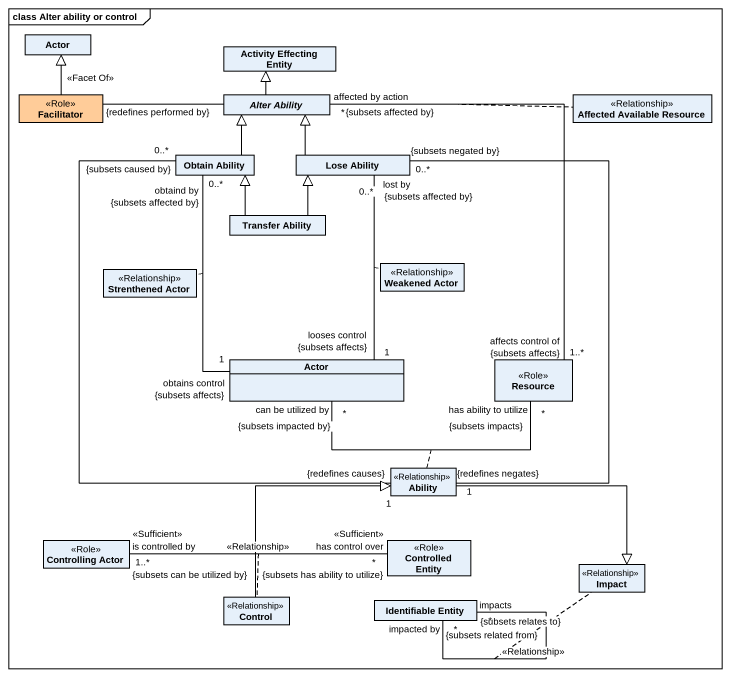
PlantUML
@startuml
mainframe class Alter ability or control
hide circle
hide empty members
class "Actor" as Actor_
class "Activity Effecting Entity" as Activity_Effecting_Entity
class Facilitator <<Role>> #FFCC99
abstract class "Alter Ability" as Alter_Ability
class "Affected Available Resource" as Affected_Available_Resource <<Relationship>>
class "Obtain Ability" as Obtain_Ability
class "Lose Ability" as Lose_Ability
class "Transfer Ability" as Transfer_Ability
class "Strenthened Actor" as Strenthened_Actor <<Relationship>>
class "Weakened Actor" as Weakened_Actor <<Relationship>>
class "Actor" as Actor__2
class Resource <<Role>>
class Ability <<Relationship>>
class "Controlling Actor" as Controlling_Actor <<Role>>
class "Controlled Entity" as Controlled_Entity <<Role>>
class "Control" as Control_ <<Relationship>>
class Impact <<Relationship>>
class "Identifiable Entity" as Identifiable_Entity
Facilitator -up-|> Actor_ : <<Facet Of>>
Facilitator "{redefines performed by}" -right- Alter_Ability
Alter_Ability -up-|> Activity_Effecting_Entity
Alter_Ability "*\n{subsets affected by}\naffected by action" -- "1..*\naffects control of\n{subsets affects}" Resource
(Alter_Ability, Resource) .. Affected_Available_Resource
Obtain_Ability -up-|> Alter_Ability
Obtain_Ability "obtaind by\n0..*\n{subsets affected by}" -- "obtains control\n1\n{subsets affects}" Actor__2
(Obtain_Ability, Actor__2) .. Strenthened_Actor
Obtain_Ability "0..*\n{subsets caused by}" -- "1\n{redefines causes}" Ability
Lose_Ability -up-|> Alter_Ability
Lose_Ability "lost by\n0..*\n{subsets affected by}" -- "looses control\n1\n{subsets affects}" Actor__2
(Lose_Ability, Actor__2) .. Weakened_Actor
Lose_Ability "0..*\n{subsets negated by}" -- "1\n{redefines negates}" Ability
Transfer_Ability -up-|> Obtain_Ability
Transfer_Ability -up-|> Lose_Ability
Resource "has ability to utilize\n*\n{subsets impacts}" -left- "can be utilized by\n*\n{subsets impacted by}" Actor__2
(Resource, Actor__2) .. Ability
Ability -right-|> Impact
Controlling_Actor "is controlled by\n<<Sufficient>>\n1..*\n{subsets can be utilized by}" -right- "has control over\n<<Sufficient>>\n*\n{subsets has ability to utilize}" Controlled_Entity : <<Relationship>>
(Controlling_Actor, Controlled_Entity) .. Control_
Control_ -up-|> Ability
Identifiable_Entity "impacted by\n*\n{subsets related from}" -- "impacts\n*\n{subsets relates to}" Identifiable_Entity : <<Relationship>>
(Identifiable_Entity, Identifiable_Entity) .. Impact
@enduml
